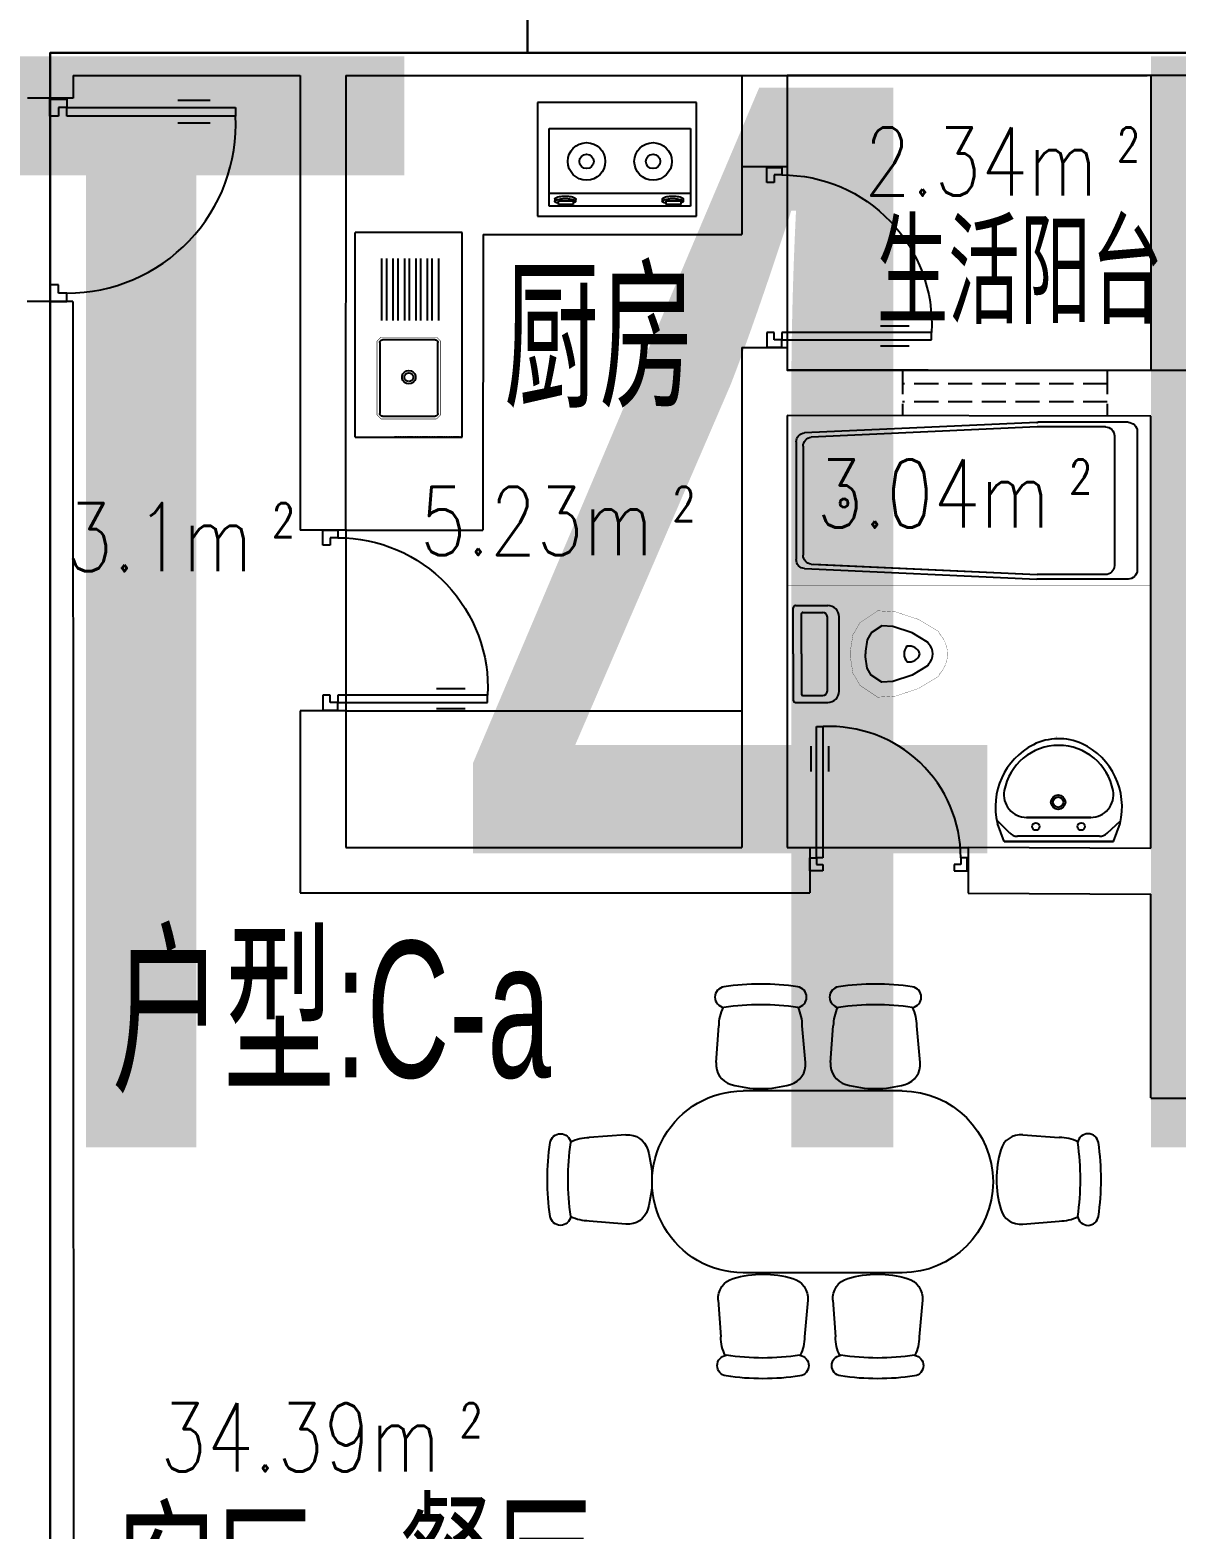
# Model space of a CAD drawing. Header units: millimetres. Extents: x 1143 to 39838, y 578 to 35727.
# Drawn here: x 21384 to 26426, y 11339 to 17939 of the extents above; entities that cross this region are included whole.
import ezdxf
from ezdxf.enums import TextEntityAlignment as Align

# ---------------------------------------------------------------- set-up
doc = ezdxf.new("R2010")
doc.units = ezdxf.units.MM
doc.linetypes.add('DASH', pattern=[0.35, 0.25, -0.1])
doc.linetypes.add('HIDDEN', pattern=[7.5, 5, -2.5])
for name, color, linetype in [('3', 7, 'Continuous'), ('JJ', 8, 'Continuous'), ('PUB_TEXT', 7, 'Continuous'), ('PUB_WINDW', 7, 'Continuous'), ('T', 7, 'Continuous'), ('WALL', 255, 'Continuous'), ('WINDOW', 2, 'Continuous')]:
    doc.layers.add(name, color=color, linetype=linetype)
doc.styles.add('-宋体', font='SimSun.ttf', dxfattribs={"width": 0.8})
doc.styles.add('ATT', font='TXT')
doc.styles.add('DIM_FONT', font='SIMPLEX', dxfattribs={"width": 0.8})
doc.styles.add('HZ', font='txt', dxfattribs={"width": 0.7, "height": 5, "bigfont": 'hztxt'})
doc.styles.add('SIMPLEX', font='SIMPLEX.SHX')
doc.styles.get("Standard").update_dxf_attribs({"font": 'arial.ttf'})
doc.styles.add('STYLE1', font='swissko.ttf', dxfattribs={"width": 0.8})

# ---------------------------------------------------------------- blocks, each defined once
blk = doc.blocks.new('M_E10')
for p, q in [((-700, -30), (-302.2, -30)), ((-600, -50), (-300, -50)), ((-300, -50), (694.6, -95.9)), ((-297.8, -30.2), (724.3, -76.1)), ((-740, -70), (-740, -680)), ((-640, -90), (-640, -660)), ((760, -115.9), (760, -634.1)), ((730, -135.6), (730, -614.4)), ((694.6, -654.1), (-300, -700)), ((684.7, -654.2), (-300, -700)), ((-700, -720), (-302.2, -720)), ((-600, -700), (-300, -700)), ((724.3, -673.9), (-297.8, -719.8))]:
    blk.add_line(p, q)
at = {"const_width": 1.5}
for points in [[(-800, 0), (800, 0)], [(-800, -750), (-800, 0)], [(800, 0), (800, -750)], [(800, -750), (-800, -750)]]:
    blk.add_lwpolyline(points, dxfattribs=at)
for radius in [20, 16]:
    blk.add_circle((550, -385.5), radius)
for centre, start, end in [((-700, -70), 90, 180), ((-600, -90), 90, 180), ((-302.2, -70), 83.79655, 90), ((690, -135.6), 0, 83.36749), ((720, -115.9), 0, 83.79655), ((-600, -660), 180, 270), ((690, -614.4), 276.63251, 0), ((720, -634.1), 276.20345, 0), ((-700, -680), 180, 270), ((-302.2, -680), 270, 276.20345)]:
    blk.add_arc(centre, 40, start, end)
at = {"width": 0.8, "flags": 9}
for tag in ['XSIZE', 'YSIZE']:
    blk.add_attdef(tag, (0, 0), '', height=0.5, dxfattribs=at)
blk = doc.blocks.new('12PSTG01')
at = {"color": 0, "linetype": 'ByBlock'}
for p, q in [((-4.996459, 8.562867), (-11.998837, 7.942727)), ((-4.996459, -8.562867), (-11.998837, -8.055343))]:
    blk.add_line(p, q, dxfattribs=at)
for centre, radius, start, end in [((-17.5, 6.763875), 2, 8.455473, 171.544527), ((28, 0), 48, 171.544527, 188.455473), ((31.956522, 0), 48, 171.544527, 188.455473), ((-11.998837, -0.056308), 7.999035, 90, 116.212212), ((-4.647836, 4.578088), 4, 16.10866, 95), ((-20.5, 0), 20.5, 343.89134, 16.10866), ((-4.647836, -4.578088), 4, 265, 343.89134), ((-17.5, -6.763875), 2, 188.455473, 351.544527), ((-11.998837, -0.056308), 7.999035, 243.61801, 270)]:
    blk.add_arc(centre, radius, start, end, dxfattribs=at)
at = {"color": 0, "linetype": 'ByBlock', "style": 'ATT'}
for tag, p, flags in [('ITEM', (-19.5, -17.5), 3), ('ROOM_NUMBER', (-19.5, -25.5), 1)]:
    blk.add_attdef(tag, p, '', height=6, dxfattribs=dict(at, flags=flags))
blk = doc.blocks.new('-CHAI2')
at = {"xscale": 23, "yscale": 23, "zscale": 23}
blk.add_blockref('12PSTG01', (457.7, 199.6), dxfattribs=at)
blk = doc.blocks.new('A$C16CA1FA6')
for p, q in [((1560.7, 1270.3), (860.7, 1270.3)), ((1560.7, 470.3), (860.7, 470.3))]:
    blk.add_line(p, q)
for centre, start, end in [((860.7, 870.3), 90, 270), ((1560.7, 870.3), 270, 90)]:
    blk.add_arc(centre, 400, start, end)
at = {"rotation": 270}
for p in [(748.9, 1734), (1253.2, 1734)]:
    blk.add_blockref('-CHAI2', p, dxfattribs=at)
blk.add_blockref('-CHAI2', (2.3, 660.4))
at = {"xscale": -1}
blk.add_blockref('-CHAI2', (2434, 660.4), dxfattribs=at)
at = {"xscale": -1, "rotation": 270}
for p in [(739.3, 2.3), (1243.6, 2.3)]:
    blk.add_blockref('-CHAI2', p, dxfattribs=at)
blk = doc.blocks.new('M_E7')
for p, q in [((-10, 111.7), (-151.3, 111.7)), ((-41.4, 80.8), (-129.8, 80.8)), ((-36.4, -101.7), (-36.4, 75.8)), ((0, -101.7), (0, 101.7)), ((-201.3, 61.7), (-201.3, -265.1)), ((-149.8, 60.8), (-149.8, -264.1)), ((-36.4, -101.7), (-36.4, -279.1)), ((0, -101.7), (0, -305.1)), ((-10, -315.1), (-151.3, -315.1)), ((-41.4, -284.1), (-129.8, -284.1))]:
    blk.add_line(p, q)
at = {"const_width": 1}
for points in [[(-651.5, -24.2), (-636.8, -1.2), (-550.4, 50.7), (-450.5, 83.3), (-371.3, 88.4), (-294, 36.9), (-262.2, -17.7), (-251.9, -84.3), (-251.9, -101.7)], [(-650.7, -180.4), (-636.8, -202.2), (-550.4, -254.1), (-450.5, -286.7), (-371.3, -291.8), (-294, -240.3), (-262.2, -185.7), (-251.9, -119.1), (-251.9, -101.7)]]:
    blk.add_lwpolyline(points, dxfattribs=at)
for points in [[(-596.6, -59.2), (-590.1, -49.1), (-523.1, -8.9), (-438.1, 18.9), (-389.1, 22), (-342.7, -8.9), (-324.7, -39.9), (-317, -89.3), (-317, -101.7)], [(-595.8, -145.3), (-590.1, -154.2), (-523.1, -194.5), (-438.1, -222.3), (-389.1, -225.4), (-342.7, -194.5), (-324.7, -163.5), (-317, -114), (-317, -101.7)]]:
    blk.add_lwpolyline(points)
blk.add_lwpolyline([(-644.2, -14.8, 0.39866), (-642.7, -190.6, 0.39866)], format="xyb", dxfattribs=at)
for centre, radius, start, end in [((-151.3, 61.7), 50, 90, 180), ((-129.8, 60.8), 20, 90, 180), ((-41.4, 75.8), 5, 0, 90), ((-10, 101.7), 10, 0, 90), ((-550.8, -101.9), 62.6, 137.03811, 223.97897), ((-510.5, -114.3), 47.8, 77.26414, 164.66522), ((-510.5, -89), 47.8, 195.33478, 282.73586), ((-541.2, -102.8), 54.1, 1.1332, 40.38164), ((-541.2, -100.6), 54.1, 319.61836, 358.8668), ((-151.3, -265.1), 50, 180, 270), ((-129.8, -264.1), 20, 180, 270), ((-41.4, -279.1), 5, 270, 0), ((-10, -305.1), 10, 270, 0)]:
    blk.add_arc(centre, radius, start, end)
at = {"width": 0.8, "flags": 9}
for tag in ['XSIZE', 'YSIZE']:
    blk.add_attdef(tag, (0, 0), '', height=0.5, dxfattribs=at)
blk = doc.blocks.new('M_A23MCU')
for p, q in [((-0.4541, 0.0807), (-0.4541, 0.9053)), ((-0.4541, 0.9053), (-0.4129, 0.9053)), ((-0.4129, 0.9053), (-0.4129, 0.0807)), ((-0.489, 0.7822), (-0.489, 0.6235)), ((-0.378, 0.7822), (-0.378, 0.6235)), ((-0.4953, -0.0018), (-0.4953, 0.0807)), ((-0.4953, 0.0807), (-0.4541, 0.0807)), ((-0.4129, 0.0807), (-0.4541, 0.0807)), ((-0.4541, 0.0807), (-0.4541, 0.0395)), ((0.4529, 0.0807), (0.4529, 0.0395)), ((0.4941, 0.0807), (0.4529, 0.0807)), ((0.4941, -0.0018), (0.4941, 0.0807)), ((-0.4541, 0.0395), (-0.4129, 0.0395)), ((-0.4129, 0.0395), (-0.4129, -0.0018)), ((0.4117, 0.0395), (0.4117, -0.0018)), ((0.4529, 0.0395), (0.4117, 0.0395)), ((-0.4129, -0.0018), (-0.4953, -0.0018)), ((-0.4953, -0.0018), (-0.4953, -0.0018)), ((0.4117, -0.0018), (0.4941, -0.0018)), ((0.4941, -0.0018), (0.4941, -0.0018))]:
    blk.add_line(p, q)
blk.add_arc((-0.3716, 0.0817), 0.8246, 359.92833, 92.86603)
blk = doc.blocks.new('M_E6')
for p, q in [((240.4, 0), (-240.4, 0)), ((-237.5, 0), (239.3, 0)), ((240.4, 0), (269.8, -78.5)), ((-213.1, -36.1), (-271.2, -90.6)), ((-240.4, 0), (-269.8, -78.5)), ((-178.9, -22.5), (181, -22.5)), ((216.7, -37.5), (273.5, -95.2)), ((141.1, -105.2), (-140.8, -105.2)), ((-140.8, -105.2), (141.1, -105.2))]:
    blk.add_line(p, q)
for centre, radius in [((-99.1, -65), 16.3), ((100.9, -65), 16.3), ((2.4, -172.5), 31.6), ((2.4, -172.5), 23)]:
    blk.add_circle(centre, radius)
for centre, radius, start, end in [((-178.9, -72.5), 50, 90, 133.18096), ((181, -72.5), 50, 44.56072, 90), ((28.4, -151.9), 307.1, 166.17513, 244.72963), ((-140.8, -205.2), 100, 90, 190.56023), ((-28.4, -151.9), 307.1, 297.06391, 13.82487), ((141.1, -205.2), 100, 349.43977, 90), ((0.2, -179), 243.4, 190.56023, 349.43977), ((-0.2, -201.5), 250.2, 245.80711, 296.46282), ((28.4, -151.9), 307.1, 266.58899, 266.59358)]:
    blk.add_arc(centre, radius, start, end)
at = {"width": 0.8, "flags": 9}
for tag in ['XSIZE', 'YSIZE']:
    blk.add_attdef(tag, (0, 0), '', height=0.5, dxfattribs=at)
blk = doc.blocks.new('SC')
at = {"layer": 'JJ', "linetype": 'Continuous'}
for p, q in [((120, 427.7), (-350.6, 427.7)), ((-350.6, 427.7), (-350.6, -472.3)), ((120, 427.7), (120, -472.3)), ((-350.6, -472.3), (120, -472.3))]:
    blk.add_line(p, q, dxfattribs=at)
at = {"layer": 'JJ', "linetype": 'HIDDEN'}
blk.add_line((-350.6, 427.7), (-50.6, 427.7), dxfattribs=at)
at = {"layer": 'JJ'}
for p, q in [((0, 336.4), (-231.3, 336.4)), ((-243.5, 324.6), (-243.5, 11.8)), ((12.2, 11.8), (12.2, 324.6)), ((-231.3, 0), (0, 0)), ((-247.4, -85.6), (-247.4, -357.9)), ((-218.9, -85.6), (-218.9, -357.9)), ((-197.4, -85.6), (-197.4, -357.9)), ((-168.9, -85.6), (-168.9, -357.9)), ((-147.4, -85.6), (-147.4, -357.9)), ((-118.9, -85.6), (-118.9, -357.9)), ((-97.4, -85.6), (-97.4, -357.9)), ((-68.9, -85.6), (-68.9, -357.9)), ((-47.4, -85.6), (-47.4, -357.9)), ((-18.9, -85.6), (-18.9, -357.9)), ((2.6, -85.6), (2.6, -357.9))]:
    blk.add_line(p, q, dxfattribs=at)
for points, const_width in [([(-255.7, 330.5), (-237.4, 348.2)], 1.91), ([(-255.7, 330.5), (-255.7, 5.9)], 1.8), ([(6.1, 348.2), (-237.4, 348.2)], 2), ([(6.1, 348.2), (24.3, 330.5)], 1.91), ([(24.3, 5.9), (24.3, 330.5)], 1.8), ([(-237.4, -11.8), (-255.7, 5.9)], 1.91), ([(24.3, 5.9), (6.1, -11.8)], 1.91), ([(-237.4, -11.8), (6.1, -11.8)], 2)]:
    blk.add_lwpolyline(points, dxfattribs=dict(at, const_width=const_width))
for points in [[(-243.5, 324.6), (-242.7, 328.6), (-240.6, 332.2), (-237.4, 334.8), (-233.4, 336.2), (-231.3, 336.4)], [(0, 336.4), (4.2, 335.7), (7.8, 333.6), (10.5, 330.5), (12, 326.6), (12.2, 324.6)], [(-115.7, 194), (-105.2, 192.2), (-96.1, 187.1), (-89.3, 179.3), (-85.7, 169.6), (-85.7, 159.4), (-89.3, 149.8), (-96.1, 141.9), (-105.2, 136.8), (-115.7, 135), (-126.1, 136.8), (-135.2, 141.9), (-142, 149.8), (-145.6, 159.4), (-145.6, 169.6), (-142, 179.3), (-135.2, 187.1), (-126.1, 192.2), (-115.7, 194)], [(-115.7, 183.7), (-108.9, 182.5), (-102.9, 179.2), (-98.5, 174.1), (-96.2, 167.9), (-96.2, 161.2), (-98.5, 154.9), (-102.9, 149.8), (-108.9, 146.5), (-115.7, 145.3), (-122.4, 146.5), (-128.4, 149.8), (-132.8, 154.9), (-135.1, 161.2), (-135.1, 167.9), (-132.8, 174.1), (-128.4, 179.2), (-122.4, 182.5), (-115.7, 183.7)], [(-231.3, 0), (-235.5, 0.7), (-239.1, 2.8), (-241.8, 5.9), (-243.3, 9.8), (-243.5, 11.8)], [(12.2, 11.8), (11.4, 7.8), (9.3, 4.2), (6.1, 1.6), (2.1, 0.2), (0, 0)]]:
    blk.add_lwpolyline(points, dxfattribs=at)
blk = doc.blocks.new('ZT1')
at = {"linetype": 'Continuous'}
for p, q in [((700, 500), (0, 500)), ((0, 500), (0, 0)), ((700, 0), (700, 500)), ((0, 0), (700, 0))]:
    blk.add_line(p, q, dxfattribs=at)
for p, q in [((50.7, 386.9), (673.5, 386.9)), ((50.7, 44.5), (50.7, 386.9)), ((673.5, 386.9), (673.5, 44.5)), ((673.5, 100.2), (50.7, 100.2)), ((76.1, 76.8), (76.1, 66.3)), ((92.7, 51.8), (92.7, 68.5)), ((92.7, 68.5), (157.4, 68.5)), ((157.4, 68.5), (157.4, 51.8)), ((167.9, 77.9), (167.8, 66.2)), ((549.1, 76.8), (549.1, 66.3)), ((565.7, 68.5), (630.4, 68.5)), ((565.7, 51.8), (565.7, 68.5)), ((630.4, 68.5), (630.4, 51.8)), ((640.9, 77.9), (640.8, 66.2)), ((673.5, 44.5), (50.7, 44.5)), ((157.4, 51.8), (92.7, 51.8)), ((630.4, 51.8), (565.7, 51.8))]:
    blk.add_line(p, q)
for points in [[(76.1, 76.8, -0.259034), (78, 80.2, -0.076276), (89.5, 85.1, -0.036515), (103.1, 87.6, -0.026615), (121.9, 88.6, -0.026615), (140.8, 87.6, -0.036515), (154.3, 85.1, -0.076276), (165.9, 80.2, -0.259034), (167.8, 76.8, -0.078462), (167.6, 75.5, -0.056762)], [(76.1, 66.3, -0.259034), (78, 69.7, -0.076276), (89.5, 74.6, -0.036515), (103.1, 77.1, -0.026615), (121.9, 78.1, -0.026615), (140.8, 77.1, -0.036515), (154.3, 74.6, -0.076276), (165.9, 69.7, -0.259034), (167.8, 66.3, -0.259034), (165.9, 62.8, -0.056762), (157.4, 58.8, -0.036515)], [(92.7, 57.1, -0.008736), (89.5, 57.9, -0.076276), (78, 62.8, -0.259034), (76.1, 66.3, -0.259034)], [(549.1, 76.8, -0.259034), (551, 80.2, -0.076276), (562.5, 85.1, -0.036515), (576.1, 87.6, -0.026615), (594.9, 88.6, -0.026615), (613.8, 87.6, -0.036515), (627.3, 85.1, -0.076276), (638.9, 80.2, -0.259034), (640.8, 76.8, -0.078462), (640.6, 75.5, -0.056762)], [(549.1, 66.3, -0.259034), (551, 69.7, -0.076276), (562.5, 74.6, -0.036515), (576.1, 77.1, -0.026615), (594.9, 78.1, -0.026615), (613.8, 77.1, -0.036515), (627.3, 74.6, -0.076276), (638.9, 69.7, -0.259034), (640.8, 66.3, -0.259034), (638.9, 62.8, -0.056762), (630.4, 58.8, -0.036515)], [(565.7, 57.1, -0.008736), (562.5, 57.9, -0.076276), (551, 62.8, -0.259034), (549.1, 66.3, -0.259034)]]:
    blk.add_lwpolyline(points, format="xyb")
for centre, radius in [((215.8, 241.5), 82.5), ((215.8, 241.5), 31.6), ((508.4, 241.5), 82.5), ((508.4, 241.5), 31.6)]:
    blk.add_circle(centre, radius, dxfattribs=at)
at = {"width": 0.8, "flags": 9}
for tag in ['XSIZE', 'YSIZE']:
    blk.add_attdef(tag, (348.3, 500), '', height=0.5, dxfattribs=at)
blk = doc.blocks.new('ZT')
at = {"layer": 'JJ', "linetype": 'Continuous', "rotation": 89.99999999882102}
blk.add_blockref('ZT1', (211.4, -329.8), dxfattribs=at)
blk = doc.blocks.new('_GCBLK')
at = {"linetype": 'DASH'}
for p, q in [((-0.5, -0.5), (-0.5, 0.5)), ((0.5, -0.5), (0.5, 0.5)), ((-0.5, 0.2), (0.5, 0.2)), ((-0.5, -0.2), (0.5, -0.2))]:
    blk.add_line(p, q, dxfattribs=at)
at = {"style": 'SIMPLEX', "flags": 9}
blk.add_attdef('A', text='', height=1, dxfattribs=at).set_placement((0, 1.5), align=Align.MIDDLE)
blk = doc.blocks.new('1T4F81聚福元')
at = {"layer": '3'}
for p, q in [((-2416, -13696.3), (-2416, -14496.3)), ((-374, -15096.3), (322.8, -15096.3))]:
    blk.add_line(p, q, dxfattribs=at)
at = {"layer": 'JJ', "linetype": 'Continuous'}
for p, q in [((1126, -11700), (1126, -12999.2)), ((-1811.1, -12400), (-1812.5, -13701)), ((-1811.1, -12400), (-674, -12400)), ((-2416, -14496.3), (-674, -14496.3))]:
    blk.add_line(p, q, dxfattribs=at)
at = {"layer": 'WALL'}
for p, q in [((-3616, -11700), (-2616, -11700)), ((-3616, -11700), (-3616, -11800)), ((-2616, -11700), (-2617.4, -13701)), ((-2416, -11700), (-2417.4, -13701)), ((-2416, -11700), (1110.1, -11700)), ((-674, -11700), (-674, -12100)), ((-474, -11700), (-474, -12100)), ((1326, -11700), (-446.6, -11700)), ((-3616, -11800), (-3816, -11800)), ((-674, -12100), (-474, -12100)), ((-3617.6, -12694.7), (-3817.6, -12694.7)), ((-3617.6, -12694.6), (-3613.3, -18500)), ((-674, -12896.3), (-474, -12896.3)), ((-674, -12896.3), (-674, -12999.2)), ((-474, -12896.3), (-474, -12996.3)), ((-674, -12995.2), (-674, -15096.3)), ((1485.4, -13000), (-474.1, -12995.6)), ((-474, -13195.5), (-474, -15096.3)), ((1126.3, -13199.8), (-474, -13195.5)), ((1126, -15099.8), (1126.3, -13199.8)), ((-2417.4, -13701), (-2617.4, -13701)), ((-2616, -14496.3), (-2616, -15296.3)), ((-2416, -14496.3), (-2616, -14496.3)), ((-2416, -14496.3), (-2416, -15096.3)), ((-2416, -15096.3), (-674, -15096.3)), ((-474, -15096.3), (-374, -15096.3)), ((-374, -15096.3), (-374, -15296.3)), ((322.8, -15095.4), (322.8, -15297.5)), ((322.8, -15095.4), (1126, -15099.8)), ((-2616, -15296.3), (-674, -15296.3)), ((-674, -15296.3), (-374, -15296.3)), ((322.8, -15297.5), (1125.9, -15301.9)), ((1125.8, -16198.9), (1125.9, -15301.9)), ((1125.8, -16198.9), (1325.8, -16199.8)), ((1125.8, -16199.7), (1884.9, -16200))]:
    blk.add_line(p, q, dxfattribs=at)
at = {"layer": 'WINDOW'}
for p, q in [((-674, -12100), (-674, -12400)), ((-2417.4, -13701), (-1812.5, -13701))]:
    blk.add_line(p, q, dxfattribs=at)
for points in [[(-100, -4400), (-200, -4400), (-200, 800), (0, 800), (0, -1000), (7200, -1000), (7200, -10200), (7200, -10300), (1326, -10300), (1326, -11600), (-1616, -11600), (-1616, -9600), (-2816, -9600), (-2816, -7600), (-2816, -7500), (-100, -7500)], [(-7600, -7500), (-2816, -7500), (-2816, -9600), (-1616, -9600), (-1616, -11600), (-3716, -11600), (-3716, -13797.7), (-3716, -18400), (-3716, -18500), (-6400, -18500), (-6400, -11600), (-8500, -11600), (-8500, -9600), (-7600, -9600)], [(-3716, -11600), (1326, -11600), (1326, -11700), (-474, -11700), (-474, -12996.3), (4600.1, -12996.3), (4600.1, -16000), (5710.1, -16000), (5710.1, -21900), (5710.1, -22000), (1900.1, -22000), (1901.8, -23189.6), (-5116, -23200), (-5116, -25000), (-5316, -25000), (-5316, -18366.7), (-3716, -18366.7)]]:
    blk.add_lwpolyline(points, close=True, dxfattribs=at)
at = {"layer": '3', "xscale": -1}
blk.add_blockref('M_E10', (326.2, -13196.2), dxfattribs=at)
at = {"layer": '3', "rotation": 180}
for name, p in [('M_E7', (-446.9, -14347.2)), ('M_E6', (720.9, -15070))]:
    blk.add_blockref(name, p, dxfattribs=at)
at = {"layer": 'JJ', "linetype": 'Continuous'}
for name, p, rotation in [('ZT', (-1242.5, -12108.3), 269.9999999999386), ('SC', (-2254.3, -12863.2), 179.9999999999385)]:
    blk.add_blockref(name, p, dxfattribs=dict(at, rotation=rotation))
at = {"layer": 'JJ', "linetype": 'Continuous', "xscale": -1, "rotation": 179.9999999999379}
blk.add_blockref('A$C16CA1FA6', (-1528.8, -15697.9), dxfattribs=at)
at = {"layer": 'WINDOW'}
for name, p, xscale, yscale, zscale, rotation in [('M_A23MCU', (-3716, -12250), 900, 900, 900, 270), ('M_A23MCU', (-562.6, -12500), 800, -800, 800, 90), ('_GCBLK', (484, -13096.3), 900, 200, 900, 180), ('M_A23MCU', (-2516, -14096.3), 800, -800, 800, 90), ('M_A23MCU', (-27.2, -15198.8), -700, -700, 700, 180)]:
    blk.add_blockref(name, p, dxfattribs=dict(at, xscale=xscale, yscale=yscale, zscale=zscale, rotation=rotation))
at = {"style": 'DIM_FONT', "oblique": -180, "text_generation_flag": 4, "width": 0.8, "flags": 9}
for tag, p, rotation in [('XSIZE', (1326.3, -15051.1), 135), ('YSIZE', (1326.3, -15051.1), 135), ('XSIZE', (3900.1, -18100), 45), ('YSIZE', (3900.1, -18100), 45)]:
    blk.add_attdef(tag, p, '', height=0.5, rotation=rotation, dxfattribs=at)
at = {"layer": 'JJ', "oblique": -180, "text_generation_flag": 4, "width": 0.8, "flags": 9}
for p in [(1764.7, -14093.6), (2339, -19893.8)]:
    blk.add_attdef('XSIZE', p, '', height=0.441, dxfattribs=at)
blk.add_attdef('XSIZE', (-13521.8, -18540), '', height=0.441, rotation=90, dxfattribs=at)
at = {"layer": 'PUB_TEXT', "style": 'DIM_FONT', "width": 0.8}
for s, p in [('2.34m', (893.7, -12078.5)), ('3.04m', (683.2, -13539.7)), ('5.23m', (-1062, -13660.5)), ('3.1m', (-2824.2, -13731.8)), ('34.39m', (-1998.6, -17692))]:
    blk.add_text(s, height=300, dxfattribs=at).set_placement(p, align=Align.MIDDLE_RIGHT)
for p in [(893.7, -12078.5), (683.2, -13539.7), (-1062, -13660.5), (-2824.2, -13731.8), (-1998.6, -17692)]:
    blk.add_text(' 2', height=150, dxfattribs=at).set_placement(p)
at = {"layer": 'T'}
for s, height, style, width, p in [('生活阳台', 450, 'HZ', 0.7, (-80.5, -12794.1)), ('厨房', 600, 'HZ', 0.7, (-1719.9, -13162.9)), ('户型:C-a', 600, 'STYLE1', 0.6, (-3445.4, -16108.8, -1600)), ('餐厅', 600, 'HZ', 0.7, (-2180.7, -18586.8)), ('客厅', 600, 'HZ', 0.7, (-3414.1, -18627.5))]:
    blk.add_text(s, height=height, dxfattribs=dict(at, style=style, width=width)).set_placement(p)

msp = doc.modelspace()

# ---------------------------------------------------------------- block references
at = {"layer": 'PUB_WINDW'}
msp.add_blockref('1T4F81聚福元', (25189.3, 29439.1), dxfattribs=at)

# ---------------------------------------------------------------- texts
at = {"layer": 'PUB_TEXT', "style": '-宋体', "width": 0.8}
msp.add_text('1T4F81', height=4800, dxfattribs=at).set_placement((17952.1, 13022.8))

doc.saveas('drawing.dxf')
